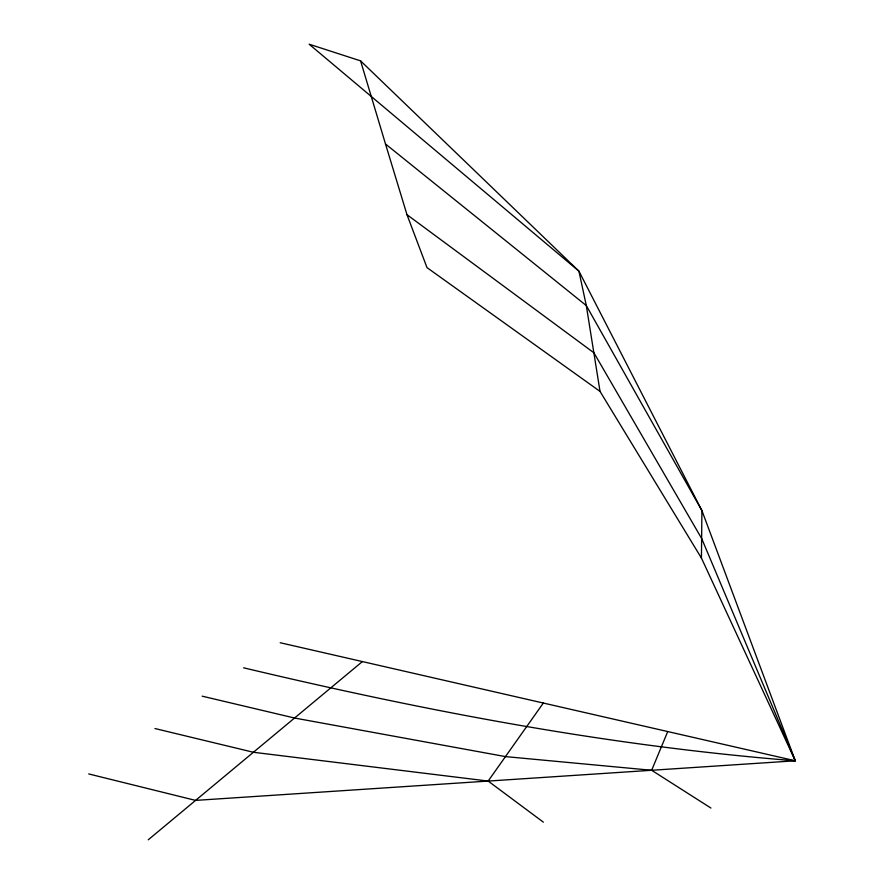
<?xml version="1.0" encoding="UTF-8"?>
<svg xmlns="http://www.w3.org/2000/svg" width="884" height="884" viewBox="0 0 884 884"><rect width="100%" height="100%" fill="white"/><g stroke="black" fill="none" stroke-linecap="round" stroke-linejoin="round"><path stroke-width="1.33" d="M701.443 558.091L701.907 510.587L578.921 271.145L360.584 60.863L309.135 44.2L578.921 271.145L586.302 305.577L600.026 391.402L701.443 558.091L795.291 760.793L195.585 800.396L88.709 773.931M202.193 696.172L294.56 718.029L505.46 756.605L651.652 770.273L667.729 731.554M154.965 728.538L253.41 752.273L488.156 781.069L543.328 703.045M148.247 839.8L362.385 661.575M280.184 642.734L795.291 760.793L701.907 510.587L586.302 305.577L385.501 143.993L360.584 60.863M243.597 667.807C425.171 711.001 609.032 746.063 795.291 760.793L701.719 538.621L593.915 352.804L406.994 214.702L385.501 143.993M651.652 770.273L710.913 808.042M600.026 391.402L427.005 267.62L406.994 214.702M488.156 781.069L543.351 822.142"/></g></svg>
